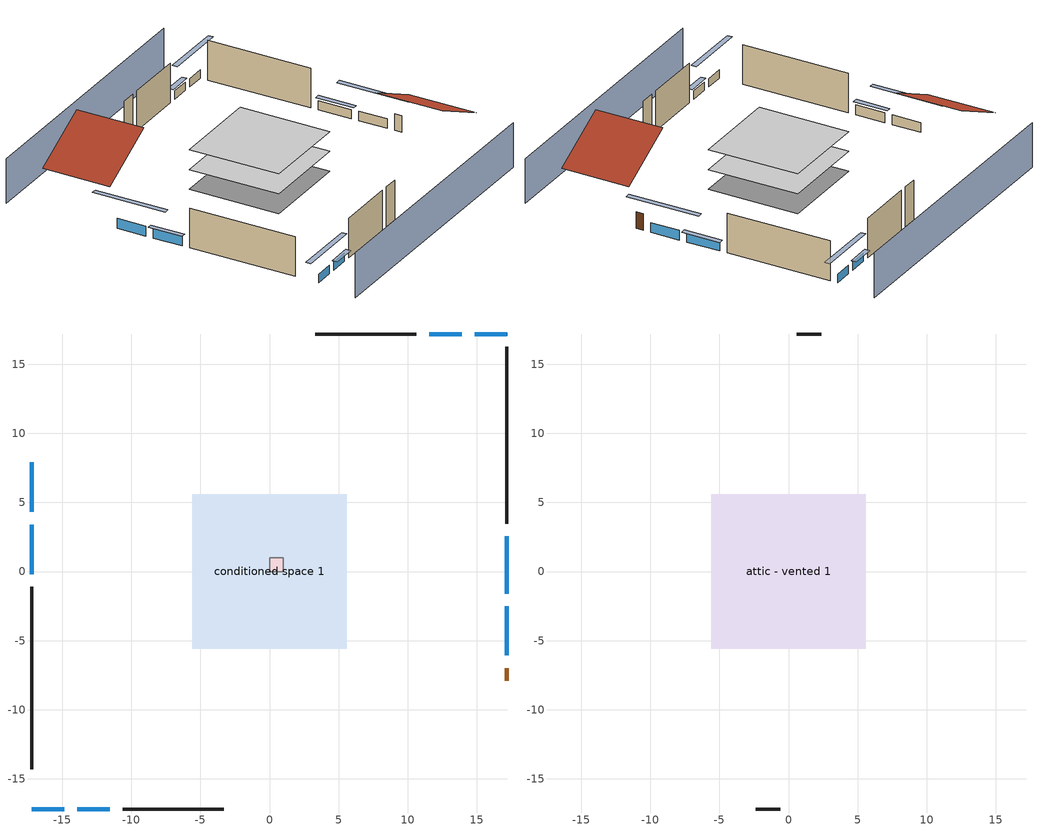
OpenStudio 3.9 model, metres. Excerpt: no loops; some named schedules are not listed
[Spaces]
conditioned space 1
 floor outside (Floor1 construction): -5.58,-5.58 -5.58,5.58 5.58,5.58 5.58,-5.58 z0.61
 floor adiabatic (AdiabaticFloorConstruction): -5.58,-5.58 -5.58,5.58 5.58,5.58 5.58,-5.58 z3.05
 wall outside (Wall1 construction): -17.18,-1.12 -17.18,-14.29 z0.61:5.49
 wall outside (Wall2 construction): 10.63,17.18 3.31,17.18 z0.61:5.49
 wall outside (Wall3 construction): 17.18,3.47 17.18,16.25 z0.61:5.49
 wall outside (Wall4 construction): -10.63,-17.18 -3.31,-17.18 z0.61:5.49
 wall outside (AdiabaticWallConstruction): -17.18,7.92 -17.18,4.33 / -17.18,3.4 -17.18,-0.19 z0.61:1.83; 17.18,17.18 14.83,17.18 / 13.91,17.18 11.56,17.18 / -17.18,-17.18 -14.83,-17.18 / -13.91,-17.18 -11.56,-17.18 z0.61:1.65; 17.18,-6.07 17.18,-2.52 z0.61:1.8; 17.18,-1.6 17.18,2.54 z0.61:1.71
 wall outside (AdiabaticWallConstruction 1): 17.18,-7.92 17.18,-7 z0.61:2.64
 window (WindowConstruction): -17.18,7.92 -17.18,4.33 z0.61:1.83
 window (WindowConstruction 1): -17.18,3.4 -17.18,-0.19 z0.61:1.83
 window (WindowConstruction 2): 17.18,17.18 14.83,17.18 z0.61:1.65
 window (WindowConstruction 3): 13.91,17.18 11.56,17.18 z0.61:1.65
 window (WindowConstruction 4): 17.18,-6.07 17.18,-2.52 z0.61:1.8
 window (WindowConstruction 5): 17.18,-1.59 17.18,2.54 z0.61:1.71
 window (WindowConstruction 6): -17.18,-17.18 -14.83,-17.18 z0.61:1.65
 window (WindowConstruction 7): -13.91,-17.18 -11.56,-17.18 z0.61:1.65
 door (Door): 17.18,-7.92 17.18,-7 z0.61:2.64
 ceiling adiabatic (AdiabaticFloorConstruction): 5.58,-5.58 5.58,5.58 -5.58,5.58 -5.58,-5.58 z3.05
central ac and furnace airloop ret air space
 floor adiabatic (AdiabaticConst): 0,0 0,1 1,1 1,0 z0
 wall adiabatic (AdiabaticConst): 0,1 0,0 1,0 1,1 0,1 z0:1
 ceiling adiabatic (AdiabaticConst): 1,0 1,1 0,1 0,0 z1
attic - vented 1
 floor to conditioned space 1 (Floor2 construction Reversed): -5.58,-5.58 -5.58,5.58 5.58,5.58 5.58,-5.58 z5.49
 wall outside (Wall5 construction): 2.38,17.18 0.61,17.18 z0.61:5.49
 wall outside (Wall6 construction): -2.38,-17.18 -0.61,-17.18 z0.61:5.49
 roof outside (Roof1 construction): -17.18,8.84,5.49 -9.72,8.84,9.22 -9.72,17.18,9.22 -17.18,17.18,5.49
 roof outside (Roof2 construction): 17.18,-8.84,5.49 9.72,-8.84,9.22 9.72,-17.18,9.22 17.18,-17.18,5.49
shading: -17.18,-21.76 17.18,-21.76 / 17.18,21.76 -17.18,21.76 z0:5.49; -17.18,1.58 -17.18,10.66 -17.79,10.66 -17.79,1.58 z4.57; -17.18,-0.5 -17.18,3.7 -17.79,3.7 -17.79,-0.5 z2.13; 12.09,17.18 19.93,17.18 19.93,17.79 12.09,17.79 z4.39; 11.25,17.18 14.21,17.18 14.21,17.79 11.25,17.79 z1.95; 17.18,0.22 17.18,-8.82 17.79,-8.82 17.79,0.22 z4.54; 17.18,2.84 17.18,-1.9 17.79,-1.9 17.79,2.84 z2.01; -12.09,-17.18 -19.93,-17.18 -19.93,-17.79 -12.09,-17.79 z4.39; -11.25,-17.18 -14.21,-17.18 -14.21,-17.79 -11.25,-17.79 z1.95
[Site]
Portland Intl Arpt_OR: Latitude {deg}=45.59; Longitude {deg}=-122.6; Time Zone {hr}=-8; Elevation {m}=33; Terrain=Suburbs; Keep Site Location Information=Yes
[Site:GroundTemperature:Shallow]
10.2558, 8.96328, 8.85977, 9.47314, 11.9355, 14.3863, 16.5111, 17.8571, 17.9714, 16.8767, 14.8061, 12.4304
[Site:WaterMainsTemperature]
Calculation Method=Schedule; Temperature Schedule=mains temperature schedule
[Building]
Building 1
[Material] Roughness=Rough
Name | Thickness {m} | Conductivity {W/m-K} | Density {kg/m3} | Specific Heat {J/kg-K} | Thermal Absorptance | Solar Absorptance | Visible Absorptance
slate or tile shingles | 0.01905 | 0.840978 | 1899.972 | 799.717 | 0.9 | 0.75 | 0.75
roof rigid ins | 0.00329814 | 0.029427 | 32.04 | 1214.23 | 0.9 | 0.7 | 0.7
osb sheathing 0.5 in. | 0.0127 | 0.115458 | 512.64 | 1214.23 | 0.9 | 0.6 | 0.6
composite shingle siding | 0.00635 | 0.162714 | 1121.4 | 1465.45 | 0.9 | 0.7 | 0.7
wall rigid ins | 0.051816 | 0.029427 | 32.04 | 1214.23 | 0.9 | 0.7 | 0.7
osb sheathing 0.5 in. 1 | 0.0127 | 0.115458 | 512.64 | 1214.23 | 0.9 | 0.7 | 0.7
wall stud and cavity | 0.1397 | 0.207325 | 139.0536 | 1170.24 | 0.9 | 0.7 | 0.7
gypsum board | 0.0127 | 0.160291 | 801 | 837.4 | 0.9 | 0.6 | 0.6
wall stud and cavity 1 | 0.1397 | 0.348479 | 139.0536 | 1170.24 | 0.9 | 0.6 | 0.6
floor stud and cavity | 0.1397 | 0.120538 | 92.3553 | 1139.71 | 0.9 | 0.7 | 0.7
floor rigid ins | 0.103632 | 0.029427 | 32.04 | 1214.23 | 0.9 | 0.7 | 0.7
osb sheathing 0.75 in. | 0.01905 | 0.115458 | 512.64 | 1214.23 | 0.9 | 0.7 | 0.7
floor covering | 0.0127 | 0.0433444 | 54.468 | 1339.84 | 0.9 | 0.6 | 0.6
ceiling loosefill ins | 0.254 | 0.0480833 | 16.02 | 1046.75 | 0.9 | 0.7 | 0.7
ceiling stud and cavity | 0.1397 | 0.104117 | 65.682 | 1177.47 | 0.9 | 0.7 | 0.7
wood siding; wood siding 1 | 0.0254 | 0.102417 | 544.68 | 1172.36
wall rigid ins 1; floor rigid ins 1 | 0.512978 | 0.029427 | 32.04 | 1214.23 | 0.9 | 0.7 | 0.7
wall stud and cavity 2 | 0.0889 | 0.380278 | 52.3479 | 1209.89 | 0.9 | 0.7 | 0.7
door material | 0.04445 | 0.0612267 | 512.64 | 1214.23 | 0.9 | 0.7 | 0.7
floor stud and cavity 1 | 0.1397 | 1.75129 | 37.0049 | 1207.88 | 0.9 | 0.7 | 0.7
wall stud and cavity 3 | 0.0889 | 0.391764 | 83.0341 | 1211.67 | 0.9 | 0.7 | 0.7
furniture material conditioned space 1 | 0.1524 | 0.115458 | 640.8 | 1214.23 | 0.9 | 0.6 | 0.6
[Construction]
Roof1 construction; Roof2 construction: slate or tile shingles, roof rigid ins, osb sheathing 0.5 in.
Wall1 construction; Wall2 construction; Wall3 construction; Wall4 construction: composite shingle siding, wall rigid ins, osb sheathing 0.5 in. 1, wall stud and cavity, gypsum board
Wall5 construction; Wall6 construction: composite shingle siding, osb sheathing 0.5 in. 1, wall stud and cavity 1
Floor1 construction: floor stud and cavity, floor rigid ins, osb sheathing 0.75 in., floor covering
Floor2 construction Reversed: gypsum board, ceiling stud and cavity, ceiling loosefill ins
WindowConstruction; WindowConstruction 1; WindowConstruction 2; WindowConstruction 3; WindowConstruction 4; WindowConstruction 5; WindowConstruction 6; WindowConstruction 7: WindowMaterial
AdiabaticWallConstruction: wood siding, wall rigid ins 1, wall stud and cavity 2, gypsum board
Door: door material
AdiabaticWallConstruction 1: wood siding 1, wall rigid ins 1, wall stud and cavity 2, gypsum board
AdiabaticFloorConstruction: floor stud and cavity 1, floor rigid ins 1, osb sheathing 0.75 in., floor covering
PartitionWallConstruction: gypsum board, wall stud and cavity 3, gypsum board
furniture construction conditioned space 1: furniture material conditioned space 1
AdiabaticConst: Adiabatic
[WindowMaterial:SimpleGlazingSystem]
WindowMaterial: U-Factor {W/m2-K}=2.78222; Solar Heat Gain Coefficient=0.56
[Material:NoMass]
Adiabatic: Roughness=Rough; Thermal Resistance {m2-K/W}=176.1
[ThermalZone] Multiplier=1; Use Ideal Air Loads=No
Name | Volume {m3} | Thermostat
conditioned space | 606.66 | conditioned space temperature setpoint
attic - vented | 103.414
central ac and furnace airloop ret air zone | 1
[Sizing:Zone] Zone Cooling Design Supply Air Temperature Input Method=SupplyAirTemperature; Zone Cooling Design Supply Air Temperature {C}=14; Zone Cooling Design Supply Air Temperature Difference {deltaC}=11.11; Zone Heating Design Supply Air Temperature Input Method=SupplyAirTemperature; Zone Heating Design Supply Air Temperature {C}=40; Zone Heating Design Supply Air Temperature Difference {deltaC}=11.11; Zone Cooling Design Supply Air Humidity Ratio {kg-H2O/kg-air}=0.0085; Zone Heating Design Supply Air Humidity Ratio {kg-H2O/kg-air}=0.008; Cooling Design Air Flow Method=DesignDay; Heating Design Air Flow Method=DesignDay; Account for Dedicated Outdoor Air System=No; Dedicated Outdoor Air System Control Strategy=NeutralSupplyAir; Dedicated Outdoor Air Low Setpoint Temperature for Design {C}=autosize; Dedicated Outdoor Air High Setpoint Temperature for Design {C}=autosize; Zone Load Sizing Method=Sensible Load Only No Latent Load; Zone Latent Cooling Design Supply Air Humidity Ratio Input Method=HumidityRatioDifference; Zone Cooling Design Supply Air Humidity Ratio Difference {kgWater/kgDryAir}=0.005; Zone Latent Heating Design Supply Air Humidity Ratio Input Method=HumidityRatioDifference; Zone Humidification Design Supply Air Humidity Ratio Difference {kgWater/kgDryAir}=0.005; Sizing Option=Coincident
attic - vented; central ac and furnace airloop ret air zone
[Space]
Name | Thermal Zone | Volume {m3}
conditioned space 1 | conditioned space | 606.66
attic - vented 1 | attic - vented | 103.414
central ac and furnace airloop ret air space | central ac and furnace airloop ret air zone
[ThermostatSetpoint:DualSetpoint]
conditioned space temperature setpoint: Heating Setpoint Temperature Schedule=heating setpoint; Cooling Setpoint Temperature Schedule=cooling setpoint; Temperature Difference Between Cutout And Setpoint {deltaC}=0
[SurfaceProperty:IncidentSolarMultiplier] Incident Solar Multiplier=1; Incident Solar Multiplier Schedule=trans schedule winter=0.85 summer=0.7
Window1; Window2; Window3; Window4; Window5; Window6; Window7; Window8
[InternalMass:Definition] Design Level Calculation Method=SurfaceArea
Name | Construction | Surface Area {m2}
partition wall mass | PartitionWallConstruction | 248.794
furniture mass conditioned space 1 | furniture construction conditioned space 1 | 99.51774
[InternalMass] Space or SpaceType=conditioned space 1; Multiplier=1
Name | Internal Mass Definition
partition wall mass | partition wall mass
furniture mass conditioned space 1 | furniture mass conditioned space 1
[Fan:SystemModel]
central ac and furnace supply fan: Availability Schedule=Always On Discrete; Design Maximum Air Flow Rate {m3/s}=0.488938; Speed Control Method=Discrete; Electric Power Minimum Flow Rate Fraction=0.2; Design Pressure Rise {Pa}=500; Motor Efficiency=1; Motor In Air Stream Fraction=1; Design Electric Power Consumption {W}=autosize; Design Power Sizing Method=PowerPerFlow; Electric Power Per Unit Flow Rate {W/(m3/s)}=794.58; Electric Power Per Unit Flow Rate Per Unit Pressure {W-s/m3-Pa}=1.66667; Fan Total Efficiency=0.7; Motor Loss Radiative Fraction=0; Speed Flow Fraction 1=0.67857; Speed Electric Power Fraction 1=0.31245; Speed Flow Fraction 2=1; Speed Electric Power Fraction 2=1
[EnergyManagementSystem:Sensor]
Name | Output Variable or Output Meter Index Key | Output Variable or Output Meter
central_ac_and_furnace_supply_fan_s; central_ac_and_furnace_supply_fan_s_1 | central ac and furnace supply fan | Fan Electricity Energy
water_heater_T_set | water heater setpoint | Schedule Value
out_pb_s |  | Site Outdoor Air Barometric Pressure
out_wt_s |  | Site Outdoor Air Humidity Ratio
site_vw_s |  | Site Wind Speed
cool_season | cooling season schedule | Schedule Value
central_ac_and_furnace_airloop_Fan_RTF_s | central ac and furnace supply fan | Fan Runtime Fraction Speed 1
central_ac_and_furnace_airloop_Fan_RTF_s_1 | central ac and furnace supply fan | Fan Runtime Fraction Speed 2
central_ac_and_furnace_airloop_AH_MFR_s | Node 5 | System Node Mass Flow Rate
central_ac_and_furnace_airloop_AH_VFR_s | Node 5 | System Node Current Density Volume Flow Rate
central_ac_and_furnace_airloop_AH_Tout_s | Node 5 | System Node Temperature
central_ac_and_furnace_airloop_AH_Wout_s | Node 5 | System Node Humidity Ratio
central_ac_and_furnace_airloop_RA_T_s | Node 8 | System Node Temperature
central_ac_and_furnace_airloop_Ra_W_s | Node 8 | System Node Humidity Ratio
central_ac_and_furnace_airloop_0_DZ_T_s | attic - vented | Zone Air Temperature
central_ac_and_furnace_airloop_0_DZ_W_s | attic - vented | Zone Mean Air Humidity Ratio
natural_vent_s | natural vent schedule | Schedule Value
htg_sp_s | heating setpoint | Schedule Value
clg_sp_s | cooling setpoint | Schedule Value
mech_vent_range_fan_0_sch_s | mech vent range fan 0 schedule | Schedule Value
mech_vent_bath_fan_0_sch_s | mech vent bath fan 0 schedule | Schedule Value
clothes_dryer_exhaust_0_sch_s | clothes_dryer | Schedule Value
htg_load_cond |  | Heating:EnergyTransfer:Zone:CONDITIONED SPACE
clg_load_cond |  | Cooling:EnergyTransfer:Zone:CONDITIONED SPACE
htg_load_duct |  | Heating:EnergyTransfer:Zone:CENTRAL AC AND FURNACE AIRLOOP RET AIR ZONE
clg_load_duct |  | Cooling:EnergyTransfer:Zone:CENTRAL AC AND FURNACE AIRLOOP RET AIR ZONE
s_conv | Floor1 | Surface Inside Face Convection Heat Gain Energy
s_ig | Floor1 | Surface Inside Face Internal Gains Radiation Heat Gain Energy
s_sol | Floor1 | Surface Inside Face Solar Radiation Heat Gain Energy
s_lgt | Floor1 | Surface Inside Face Lights Radiation Heat Gain Energy
s_surf | Floor1 | Surface Inside Face Net Surface Thermal Radiation Heat Gain Energy
s_conv_1 | Floor2 | Surface Inside Face Convection Heat Gain Energy
s_ig_1 | Floor2 | Surface Inside Face Internal Gains Radiation Heat Gain Energy
s_sol_1 | Floor2 | Surface Inside Face Solar Radiation Heat Gain Energy
s_lgt_1 | Floor2 | Surface Inside Face Lights Radiation Heat Gain Energy
s_surf_1 | Floor2 | Surface Inside Face Net Surface Thermal Radiation Heat Gain Energy
s_conv_2 | inferred conditioned ceiling | Surface Inside Face Convection Heat Gain Energy
s_ig_2 | inferred conditioned ceiling | Surface Inside Face Internal Gains Radiation Heat Gain Energy
s_sol_2 | inferred conditioned ceiling | Surface Inside Face Solar Radiation Heat Gain Energy
s_lgt_2 | inferred conditioned ceiling | Surface Inside Face Lights Radiation Heat Gain Energy
s_surf_2 | inferred conditioned ceiling | Surface Inside Face Net Surface Thermal Radiation Heat Gain Energy
s_conv_3 | inferred conditioned floor | Surface Inside Face Convection Heat Gain Energy
s_ig_3 | inferred conditioned floor | Surface Inside Face Internal Gains Radiation Heat Gain Energy
s_sol_3 | inferred conditioned floor | Surface Inside Face Solar Radiation Heat Gain Energy
s_lgt_3 | inferred conditioned floor | Surface Inside Face Lights Radiation Heat Gain Energy
s_surf_3 | inferred conditioned floor | Surface Inside Face Net Surface Thermal Radiation Heat Gain Energy
ss_sol | Door1 | Surface Inside Face Solar Radiation Heat Gain Energy
ss_lgt | Door1 | Surface Inside Face Lights Radiation Heat Gain Energy
ss_conv | Door1 | Surface Inside Face Convection Heat Gain Energy
ss_ig | Door1 | Surface Inside Face Internal Gains Radiation Heat Gain Energy
ss_surf | Door1 | Surface Inside Face Net Surface Thermal Radiation Heat Gain Energy
ss_conv_1 | Window1 | Surface Inside Face Convection Heat Gain Energy
ss_ig_1 | Window1 | Surface Inside Face Internal Gains Radiation Heat Gain Energy
ss_surf_1 | Window1 | Surface Inside Face Net Surface Thermal Radiation Heat Gain Energy
ss_trans_in | Window1 | Surface Window Transmitted Solar Radiation Rate
ss_back_out | Window1 | Surface Window Shortwave from Zone Back Out Window Heat Transfer Rate
ss_trans_out | Window1 | Surface Inside Face Initial Transmitted Diffuse Transmitted Out Window Solar Radiation Rate
ss_conv_2 | Window2 | Surface Inside Face Convection Heat Gain Energy
ss_ig_2 | Window2 | Surface Inside Face Internal Gains Radiation Heat Gain Energy
ss_surf_2 | Window2 | Surface Inside Face Net Surface Thermal Radiation Heat Gain Energy
ss_trans_in_1 | Window2 | Surface Window Transmitted Solar Radiation Rate
ss_back_out_1 | Window2 | Surface Window Shortwave from Zone Back Out Window Heat Transfer Rate
ss_trans_out_1 | Window2 | Surface Inside Face Initial Transmitted Diffuse Transmitted Out Window Solar Radiation Rate
ss_conv_3 | Window3 | Surface Inside Face Convection Heat Gain Energy
ss_ig_3 | Window3 | Surface Inside Face Internal Gains Radiation Heat Gain Energy
ss_surf_3 | Window3 | Surface Inside Face Net Surface Thermal Radiation Heat Gain Energy
ss_trans_in_2 | Window3 | Surface Window Transmitted Solar Radiation Rate
ss_back_out_2 | Window3 | Surface Window Shortwave from Zone Back Out Window Heat Transfer Rate
ss_trans_out_2 | Window3 | Surface Inside Face Initial Transmitted Diffuse Transmitted Out Window Solar Radiation Rate
ss_conv_4 | Window4 | Surface Inside Face Convection Heat Gain Energy
ss_ig_4 | Window4 | Surface Inside Face Internal Gains Radiation Heat Gain Energy
ss_surf_4 | Window4 | Surface Inside Face Net Surface Thermal Radiation Heat Gain Energy
ss_trans_in_3 | Window4 | Surface Window Transmitted Solar Radiation Rate
ss_back_out_3 | Window4 | Surface Window Shortwave from Zone Back Out Window Heat Transfer Rate
ss_trans_out_3 | Window4 | Surface Inside Face Initial Transmitted Diffuse Transmitted Out Window Solar Radiation Rate
ss_conv_5 | Window5 | Surface Inside Face Convection Heat Gain Energy
ss_ig_5 | Window5 | Surface Inside Face Internal Gains Radiation Heat Gain Energy
ss_surf_5 | Window5 | Surface Inside Face Net Surface Thermal Radiation Heat Gain Energy
ss_trans_in_4 | Window5 | Surface Window Transmitted Solar Radiation Rate
ss_back_out_4 | Window5 | Surface Window Shortwave from Zone Back Out Window Heat Transfer Rate
ss_trans_out_4 | Window5 | Surface Inside Face Initial Transmitted Diffuse Transmitted Out Window Solar Radiation Rate
ss_conv_6 | Window6 | Surface Inside Face Convection Heat Gain Energy
ss_ig_6 | Window6 | Surface Inside Face Internal Gains Radiation Heat Gain Energy
ss_surf_6 | Window6 | Surface Inside Face Net Surface Thermal Radiation Heat Gain Energy
ss_trans_in_5 | Window6 | Surface Window Transmitted Solar Radiation Rate
ss_back_out_5 | Window6 | Surface Window Shortwave from Zone Back Out Window Heat Transfer Rate
ss_trans_out_5 | Window6 | Surface Inside Face Initial Transmitted Diffuse Transmitted Out Window Solar Radiation Rate
ss_conv_7 | Window7 | Surface Inside Face Convection Heat Gain Energy
[ElectricEquipment:Definition] Design Level Calculation Method=EquipmentLevel
Name | Design Level {W} | Fraction Latent | Fraction Radiant | Fraction Lost
ceiling fan | 18.5571 | 0 | 0.558 | 0
clothes washer | 255.928 | 0.03 | 0.162 | 0.7
clothes dryer | 2788.51 | 0.015 | 0.081 | 0.85
dishwasher | 394.944 | 0.3 | 0.18 | 0.4
fridge | 49.4292 | 0 | 0.6 | 0
freezer | 194.914 | 0 | 0.6 | 0
cooking range | 893.622 | 0.08 | 0.432 | 0.2
misc tv | 583.865 | 0 | 0.6 | 0
misc plug loads | 499.645 | 0.021 | 0.558 | 0.049
whole house fan; mech vent house fan | 0 | 0 | 0 | 1
mech vent house fan cfis | 0 | 0 | 0 | 0
mech vent range fan 0; mech vent bath fan 0 | 30 | 0 | 0 | 1
[ElectricEquipment] Space or SpaceType=conditioned space 1
Name | Electric Equipment Definition | Schedule
ceiling fan | ceiling fan | ceiling_fan
clothes washer | clothes washer | clothes_washer
clothes dryer | clothes dryer | clothes_dryer
dishwasher | dishwasher | dishwasher
fridge | fridge | fridge schedule
freezer | freezer | freezer schedule
cooking range | cooking range | cooking_range
misc tv | misc tv | plug_loads_tv
misc plug loads | misc plug loads | plug_loads_other
whole house fan | whole house fan | Always On Discrete
mech vent house fan | mech vent house fan | mech vent house fan schedule
mech vent house fan cfis | mech vent house fan cfis | mech vent house fan cfis schedule
mech vent range fan 0 | mech vent range fan 0 | mech vent range fan 0 schedule
mech vent bath fan 0 | mech vent bath fan 0 | mech vent bath fan 0 schedule
[OtherEquipment:Definition] Design Level Calculation Method=EquipmentLevel
Name | Design Level {W} | Fraction Latent | Fraction Radiant | Fraction Lost
water heater sens; central ac and furnace airloop_0 SupSensLkToCond; central ac and furnace airloop_0 SupCondToLv; central ac and furnace airloop_0 RetCondToRP; central ac and furnace airloop_0 RetSensLkToRP; central ac and furnace airloop_0 SupCondToDZ; central ac and furnace airloop_0 RetCondToDZ; central ac and furnace airloop_0 SupSensLkToDZ; mech vent house fan sensible load | 0 | 0 | 0 | 0
water heater lat; central ac and furnace airloop_0 SupLatLkToCond; central ac and furnace airloop_0 RetLatLkToRP; central ac and furnace airloop_0 SupLatLkToDZ; mech vent house fan latent load | 0 | 1 | 0 | 0
water heater energy adjustment1 | 0.01 | 0 | 0 | 1
clothes dryer 2 | 0 | 0.015 | 0.081 | 0.85
cooking range 2 | 0 | 0.08 | 0.432 | 0.2
general water use sensible | -98.09 | 0 | 0.6 | 0
general water use latent | 99.529 | 1 | 0 | 0
[OtherEquipment]
Name | Other Equipment Definition | Space or SpaceType | Schedule | Fuel Type
water heater sens | water heater sens | conditioned space 1 | Always On Discrete
water heater lat | water heater lat | conditioned space 1 | Always On Discrete
water heater energy adjustment1 | water heater energy adjustment1 | conditioned space 1 | Always On Discrete | Electricity
clothes dryer 1 | clothes dryer 2 | conditioned space 1 | clothes_dryer | Electricity
cooking range 1 | cooking range 2 | conditioned space 1 | cooking_range | Electricity
general water use sensible | general water use sensible | conditioned space 1 | general water use schedule
general water use latent | general water use latent | conditioned space 1 | general water use schedule
central ac and furnace airloop_0 SupSensLkToCond | central ac and furnace airloop_0 SupSensLkToCond | conditioned space 1 | Always On Discrete
central ac and furnace airloop_0 SupLatLkToCond | central ac and furnace airloop_0 SupLatLkToCond | conditioned space 1 | Always On Discrete
central ac and furnace airloop_0 SupCondToLv | central ac and furnace airloop_0 SupCondToLv | conditioned space 1 | Always On Discrete
central ac and furnace airloop_0 RetCondToRP | central ac and furnace airloop_0 RetCondToRP | central ac and furnace airloop ret air space | Always On Discrete
central ac and furnace airloop_0 RetSensLkToRP | central ac and furnace airloop_0 RetSensLkToRP | central ac and furnace airloop ret air space | Always On Discrete
central ac and furnace airloop_0 RetLatLkToRP | central ac and furnace airloop_0 RetLatLkToRP | central ac and furnace airloop ret air space | Always On Discrete
central ac and furnace airloop_0 SupCondToDZ | central ac and furnace airloop_0 SupCondToDZ | attic - vented 1 | Always On Discrete
central ac and furnace airloop_0 RetCondToDZ | central ac and furnace airloop_0 RetCondToDZ | attic - vented 1 | Always On Discrete
central ac and furnace airloop_0 SupSensLkToDZ | central ac and furnace airloop_0 SupSensLkToDZ | attic - vented 1 | Always On Discrete
central ac and furnace airloop_0 SupLatLkToDZ | central ac and furnace airloop_0 SupLatLkToDZ | attic - vented 1 | Always On Discrete
mech vent house fan sensible load | mech vent house fan sensible load | conditioned space 1 | Always On Discrete
mech vent house fan latent load | mech vent house fan latent load | conditioned space 1 | Always On Discrete
[WaterUse:Equipment:Definition]
Name | Peak Flow Rate {m3/s}
clothes washer | 9.02196e-06
dishwasher | 4.3957e-06
[Lights:Definition]
interior lighting: Design Level Calculation Method=LightingLevel; Lighting Level {W}=318.592; Fraction Radiant=0.6; Fraction Visible=0.2; Return Air Fraction=0
[Lights]
interior lighting: Lights Definition=interior lighting; Space or SpaceType=conditioned space 1; Schedule=lighting_interior; Fraction Replaceable=1
[Exterior:Lights:Definition]
exterior lighting: Design Level {W}=8.97151
[Exterior:Lights]
exterior lighting: Exterior Lights Definition=exterior lighting; Schedule=exterior lighting schedule
[People:Definition]
occupants: Number of People Calculation Method=People; Number of People {people}=5; Fraction Radiant=0.314171; Sensible Heat Fraction=0.56303; Carbon Dioxide Generation Rate {m3/s-W}=0; Enable ASHRAE 55 Comfort Warnings=No; Mean Radiant Temperature Calculation Type=EnclosureAveraged
[People]
occupants: People Definition=occupants; Space or SpaceType=conditioned space 1; Number of People Schedule=occupants; Activity Level Schedule=occupants activity schedule; Multiplier=1
[ZoneMixing] Schedule=Always On Continuous; Design Flow Rate Calculation Method=Flow/Zone; Design Flow Rate {m3/s}=0
Name | Zone or Space | Source Zone or Space
central ac and furnace airloop_0 ZoneMixDZToCond mix | conditioned space | attic - vented
central ac and furnace airloop_0 ZoneMixCondToDZ mix; whole house fan mix | attic - vented | conditioned space
[SpaceInfiltration:DesignFlowRate] Schedule=Always On Discrete; Design Flow Rate Calculation Method=Flow/Space; Design Flow Rate {m3/s}=0
Name | Space or SpaceType
natural vent flow; whole house fan flow; infil flow | conditioned space 1
attic_vented 1 duct leakage imbalance infil flow | attic - vented 1
[SpaceInfiltration:EffectiveLeakageArea]
infil attic - vented 1: Space or SpaceType=attic - vented 1; Schedule=Always On Discrete; Effective Air Leakage Area {cm2}=4146.16; Stack Coefficient=0.000173426; Wind Coefficient=4.42121e-05
